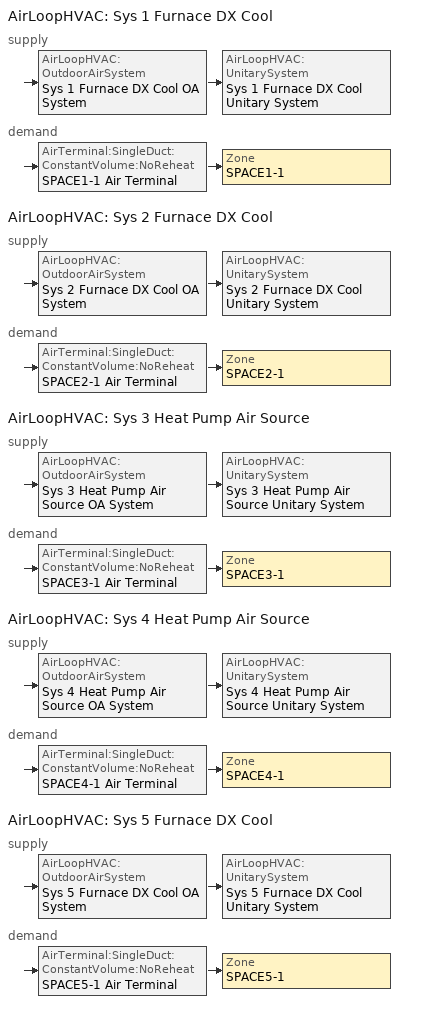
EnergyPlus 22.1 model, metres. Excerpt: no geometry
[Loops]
AirLoopHVAC 'Sys 1 Furnace DX Cool'
 supply: AirLoopHVAC:OutdoorAirSystem 'Sys 1 Furnace DX Cool OA System' > AirLoopHVAC:UnitarySystem 'Sys 1 Furnace DX Cool Unitary System'
 demand: AirTerminal:SingleDuct:ConstantVolume:NoReheat 'SPACE1-1 Air Terminal' > Zone 'SPACE1-1'
AirLoopHVAC 'Sys 2 Furnace DX Cool'
 supply: AirLoopHVAC:OutdoorAirSystem 'Sys 2 Furnace DX Cool OA System' > AirLoopHVAC:UnitarySystem 'Sys 2 Furnace DX Cool Unitary System'
 demand: AirTerminal:SingleDuct:ConstantVolume:NoReheat 'SPACE2-1 Air Terminal' > Zone 'SPACE2-1'
AirLoopHVAC 'Sys 3 Heat Pump Air Source'
 supply: AirLoopHVAC:OutdoorAirSystem 'Sys 3 Heat Pump Air Source OA System' > AirLoopHVAC:UnitarySystem 'Sys 3 Heat Pump Air Source Unitary System'
 demand: AirTerminal:SingleDuct:ConstantVolume:NoReheat 'SPACE3-1 Air Terminal' > Zone 'SPACE3-1'
AirLoopHVAC 'Sys 4 Heat Pump Air Source'
 supply: AirLoopHVAC:OutdoorAirSystem 'Sys 4 Heat Pump Air Source OA System' > AirLoopHVAC:UnitarySystem 'Sys 4 Heat Pump Air Source Unitary System'
 demand: AirTerminal:SingleDuct:ConstantVolume:NoReheat 'SPACE4-1 Air Terminal' > Zone 'SPACE4-1'
AirLoopHVAC 'Sys 5 Furnace DX Cool'
 supply: AirLoopHVAC:OutdoorAirSystem 'Sys 5 Furnace DX Cool OA System' > AirLoopHVAC:UnitarySystem 'Sys 5 Furnace DX Cool Unitary System'
 demand: AirTerminal:SingleDuct:ConstantVolume:NoReheat 'SPACE5-1 Air Terminal' > Zone 'SPACE5-1'
[ThermostatSetpoint:DualSetpoint]
All Zones Dual SP Control: Heating Setpoint Temperature Schedule=Htg-SetP-Sch; Cooling Setpoint Temperature Schedule=Clg-SetP-Sch
[ZoneControl:Thermostat] Control Type Schedule=HVACTemplate-Always 4; Control 1=All Zones Dual SP Control
Name | Zone or ZoneList
SPACE1-1 Thermostat | SPACE1-1
SPACE2-1 Thermostat | SPACE2-1
SPACE3-1 Thermostat | SPACE3-1
SPACE4-1 Thermostat | SPACE4-1
SPACE5-1 Thermostat | SPACE5-1
[DesignSpecification:OutdoorAir] Outdoor Air Method=flow/person; Outdoor Air Flow per Person {m3/s-person}=0.00944; Outdoor Air Flow per Zone Floor Area {m3/s-m2}=0; Outdoor Air Flow per Zone {m3/s}=0
SZ DSOA SPACE1-1; SZ DSOA SPACE2-1; SZ DSOA SPACE3-1; SZ DSOA SPACE4-1; SZ DSOA SPACE5-1
[Sizing:Zone] Zone Cooling Design Supply Air Temperature Input Method=SupplyAirTemperature; Zone Cooling Design Supply Air Temperature {C}=12.8; Zone Cooling Design Supply Air Temperature Difference {deltaC}=11.11; Zone Heating Design Supply Air Temperature Input Method=SupplyAirTemperature; Zone Heating Design Supply Air Temperature {C}=50; Zone Cooling Design Supply Air Humidity Ratio {kgWater/kgDryAir}=0.008; Zone Heating Design Supply Air Humidity Ratio {kgWater/kgDryAir}=0.008; Cooling Design Air Flow Method=DesignDay; Cooling Design Air Flow Rate {m3/s}=0; Cooling Minimum Air Flow Fraction=0; Heating Design Air Flow Method=DesignDay; Heating Design Air Flow Rate {m3/s}=0; Heating Maximum Air Flow Fraction=0; Account for Dedicated Outdoor Air System=No; Dedicated Outdoor Air System Control Strategy=NeutralSupplyAir; Dedicated Outdoor Air Low Setpoint Temperature for Design {C}=autosize; Dedicated Outdoor Air High Setpoint Temperature for Design {C}=autosize
Name | Design Specification Outdoor Air Object | Design Specification Zone Air Distribution Object
SPACE1-1 | SZ DSOA SPACE1-1 | SZ DSZAD SPACE1-1
SPACE2-1 | SZ DSOA SPACE2-1 | SZ DSZAD SPACE2-1
SPACE3-1 | SZ DSOA SPACE3-1 | SZ DSZAD SPACE3-1
SPACE4-1 | SZ DSOA SPACE4-1 | SZ DSZAD SPACE4-1
SPACE5-1 | SZ DSOA SPACE5-1 | SZ DSZAD SPACE5-1
[DesignSpecification:ZoneAirDistribution] Zone Air Distribution Effectiveness in Cooling Mode=1; Zone Air Distribution Effectiveness in Heating Mode=1
SZ DSZAD SPACE1-1; SZ DSZAD SPACE2-1; SZ DSZAD SPACE3-1; SZ DSZAD SPACE4-1; SZ DSZAD SPACE5-1
[Zone equipment]
SPACE1-1: SPACE1-1 Air Terminal
SPACE2-1: SPACE2-1 Air Terminal
SPACE3-1: SPACE3-1 Air Terminal
SPACE4-1: SPACE4-1 Air Terminal
SPACE5-1: SPACE5-1 Air Terminal
[AirTerminal:SingleDuct:ConstantVolume:NoReheat] Maximum Air Flow Rate {m3/s}=autosize
SPACE1-1 Air Terminal; SPACE2-1 Air Terminal; SPACE3-1 Air Terminal; SPACE4-1 Air Terminal; SPACE5-1 Air Terminal
[Sizing:System] Type of Load to Size On=Sensible; Design Outdoor Air Flow Rate {m3/s}=autosize; Central Heating Maximum System Air Flow Ratio=1; Preheat Design Temperature {C}=7; Preheat Design Humidity Ratio {kgWater/kgDryAir}=0.008; Precool Design Temperature {C}=11; Precool Design Humidity Ratio {kgWater/kgDryAir}=0.008; Central Cooling Design Supply Air Temperature {C}=12.8; Central Heating Design Supply Air Temperature {C}=50; Type of Zone Sum to Use=NonCoincident; 100% Outdoor Air in Cooling=No; 100% Outdoor Air in Heating=No; Central Cooling Design Supply Air Humidity Ratio {kgWater/kgDryAir}=0.008; Central Heating Design Supply Air Humidity Ratio {kgWater/kgDryAir}=0.008; Cooling Supply Air Flow Rate Method=DesignDay; Cooling Supply Air Flow Rate {m3/s}=0; Heating Supply Air Flow Rate Method=DesignDay; Heating Supply Air Flow Rate {m3/s}=0; System Outdoor Air Method=ZoneSum; Zone Maximum Outdoor Air Fraction=1; Cooling Design Capacity Method=CoolingDesignCapacity; Cooling Design Capacity {W}=autosize; Heating Design Capacity Method=HeatingDesignCapacity; Heating Design Capacity {W}=autosize; Central Cooling Capacity Control Method=OnOff
Sys 1 Furnace DX Cool; Sys 2 Furnace DX Cool; Sys 3 Heat Pump Air Source; Sys 4 Heat Pump Air Source; Sys 5 Furnace DX Cool
[AirLoopHVAC] Design Supply Air Flow Rate {m3/s}=autosize
Sys 1 Furnace DX Cool; Sys 2 Furnace DX Cool; Sys 3 Heat Pump Air Source; Sys 4 Heat Pump Air Source; Sys 5 Furnace DX Cool
[AirLoopHVAC:UnitarySystem] Control Type=Load; Dehumidification Control Type=None; Supply Air Fan Operating Mode Schedule=FanAvailSched; DX Heating Coil Sizing Ratio=1; Cooling Supply Air Flow Rate Method=SupplyAirFlowRate; Cooling Supply Air Flow Rate {m3/s}=autosize; Heating Supply Air Flow Rate Method=SupplyAirFlowRate; Heating Supply Air Flow Rate {m3/s}=autosize; No Load Supply Air Flow Rate Method=SupplyAirFlowRate; No Load Supply Air Flow Rate {m3/s}=autosize; Maximum Supply Air Temperature {C}=Autosize; Maximum Outdoor Dry-Bulb Temperature for Supplemental Heater Operation {C}=21
Name | Controlling Zone or Thermostat Location | Supply Fan | Fan Placement | Heating Coil | Cooling Coil | Supplemental Heating Coil
Sys 1 Furnace DX Cool Unitary System | SPACE1-1 | Sys 1 Furnace DX Cool Supply Fan | BlowThrough | Sys 1 Furnace DX Cool Heating Coil | Sys 1 Furnace DX Cool Cooling Coil
Sys 2 Furnace DX Cool Unitary System | SPACE2-1 | Sys 2 Furnace DX Cool Supply Fan | DrawThrough | Sys 2 Furnace DX Cool Heating Coil | Sys 2 Furnace DX Cool Cooling Coil
Sys 3 Heat Pump Air Source Unitary System | SPACE3-1 | Sys 3 Heat Pump Air Source Supply Fan | BlowThrough | Sys 3 Heat Pump Air Source Heating Coil | Sys 3 Heat Pump Air Source Cooling Coil | Sys 3 Heat Pump Air Source Supp Heat or Reheat Coil
Sys 4 Heat Pump Air Source Unitary System | SPACE4-1 | Sys 4 Heat Pump Air Source Supply Fan | BlowThrough | Sys 4 Heat Pump Air Source Heating Coil | Sys 4 Heat Pump Air Source Cooling Coil | Sys 4 Heat Pump Air Source Supp Heat or Reheat Coil
Sys 5 Furnace DX Cool Unitary System | SPACE5-1 | Sys 5 Furnace DX Cool Supply Fan | BlowThrough | Sys 5 Furnace DX Cool Heating Coil | Sys 5 Furnace DX Cool Cooling Coil
[Coil:Cooling:DX:TwoSpeed] High Speed Gross Rated Total Cooling Capacity {W}=autosize; High Speed Rated Sensible Heat Ratio=autosize; High Speed Gross Rated Cooling COP {W/W}=3; High Speed Rated Air Flow Rate {m3/s}=autosize; Low Speed Gross Rated Total Cooling Capacity {W}=Autosize; Low Speed Gross Rated Sensible Heat Ratio=autosize; Low Speed Gross Rated Cooling COP {W/W}=4.5; Low Speed Rated Air Flow Rate {m3/s}=Autosize
Name | Total Cooling Capacity Function of Temperature Curve | Total Cooling Capacity Function of Flow Fraction Curve | Energy Input Ratio Function of Temperature Curve | Energy Input Ratio Function of Flow Fraction Curve | Part Load Fraction Correlation Curve | Low Speed Total Cooling Capacity Function of Temperature Curve | Low Speed Energy Input Ratio Function of Temperature Curve
Sys 1 Furnace DX Cool Cooling Coil | Sys 1 Furnace DX Cool DX Coil Cap-FT | Sys 1 Furnace DX Cool DX Coil Cap-FF | Sys 1 Furnace DX Cool DX Coil EIR-FT | Sys 1 Furnace DX Cool DX Coil EIR-FF | Sys 1 Furnace DX Cool DX Coil PLF | Sys 1 Furnace DX Cool DX Coil Low Cap-FT | Sys 1 Furnace DX Cool DX Coil Low EIR-FT
Sys 2 Furnace DX Cool Cooling Coil | Sys 2 Furnace DX Cool DX Coil Cap-FT | Sys 2 Furnace DX Cool DX Coil Cap-FF | Sys 2 Furnace DX Cool DX Coil EIR-FT | Sys 2 Furnace DX Cool DX Coil EIR-FF | Sys 2 Furnace DX Cool DX Coil PLF | Sys 2 Furnace DX Cool DX Coil Low Cap-FT | Sys 2 Furnace DX Cool DX Coil Low EIR-FT
Sys 3 Heat Pump Air Source Cooling Coil | Sys 3 Heat Pump Air Source DX Coil Cap-FT | Sys 3 Heat Pump Air Source DX Coil Cap-FF | Sys 3 Heat Pump Air Source DX Coil EIR-FT | Sys 3 Heat Pump Air Source DX Coil EIR-FF | Sys 3 Heat Pump Air Source DX Coil PLF | Sys 3 Heat Pump Air Source DX Coil Low Cap-FT | Sys 3 Heat Pump Air Source DX Coil Low EIR-FT
Sys 4 Heat Pump Air Source Cooling Coil | Sys 4 Heat Pump Air Source DX Coil Cap-FT | Sys 4 Heat Pump Air Source DX Coil Cap-FF | Sys 4 Heat Pump Air Source DX Coil EIR-FT | Sys 4 Heat Pump Air Source DX Coil EIR-FF | Sys 4 Heat Pump Air Source DX Coil PLF | Sys 4 Heat Pump Air Source DX Coil Low Cap-FT | Sys 4 Heat Pump Air Source DX Coil Low EIR-FT
Sys 5 Furnace DX Cool Cooling Coil | Sys 5 Furnace DX Cool DX Coil Cap-FT | Sys 5 Furnace DX Cool DX Coil Cap-FF | Sys 5 Furnace DX Cool DX Coil EIR-FT | Sys 5 Furnace DX Cool DX Coil EIR-FF | Sys 5 Furnace DX Cool DX Coil PLF | Sys 5 Furnace DX Cool DX Coil Low Cap-FT | Sys 5 Furnace DX Cool DX Coil Low EIR-FT
[Coil:Heating:Fuel] Fuel Type=NaturalGas; Burner Efficiency=0.8; Nominal Capacity {W}=autosize; Parasitic Electric Load {W}=0; Parasitic Fuel Load {W}=0
Name | Part Load Fraction Correlation Curve
Sys 1 Furnace DX Cool Heating Coil | Sys 1 Furnace DX Cool Heating Coil PLF-FPLR
Sys 5 Furnace DX Cool Heating Coil | Sys 5 Furnace DX Cool Heating Coil PLF-FPLR
[Fan:VariableVolume] Availability Schedule=HVACTemplate-Always 1; Fan Total Efficiency=0.7; Pressure Rise {Pa}=600; Maximum Flow Rate {m3/s}=autosize; Fan Power Minimum Flow Rate Input Method=Fraction; Fan Power Minimum Flow Fraction=0; Motor Efficiency=0.9; Motor In Airstream Fraction=1; Fan Power Coefficient 1=0.00153024; Fan Power Coefficient 2=0.00520806; Fan Power Coefficient 3=1.10862; Fan Power Coefficient 4=-0.116356; Fan Power Coefficient 5=0
Sys 1 Furnace DX Cool Supply Fan; Sys 2 Furnace DX Cool Supply Fan; Sys 3 Heat Pump Air Source Supply Fan; Sys 4 Heat Pump Air Source Supply Fan; Sys 5 Furnace DX Cool Supply Fan
[SetpointManager:SingleZone:Cooling] Control Variable=Temperature; Minimum Supply Air Temperature {C}=13; Maximum Supply Air Temperature {C}=45
Name | Control Zone | Setpoint Node or NodeList
Sys 1 Furnace DX Cool Economizer Supply Air Temp Manager | SPACE1-1 | Sys 1 Furnace DX Cool Heating Coil Outlet
Sys 2 Furnace DX Cool Economizer Supply Air Temp Manager | SPACE2-1 | Sys 2 Furnace DX Cool Supply Fan Outlet
Sys 3 Heat Pump Air Source Economizer Supply Air Temp Manager | SPACE3-1 | Sys 3 Heat Pump Air Source Supp Heat or Reheat Coil Outl
Sys 4 Heat Pump Air Source Economizer Supply Air Temp Manager | SPACE4-1 | Sys 4 Heat Pump Air Source Supp Heat or Reheat Coil Outl
Sys 5 Furnace DX Cool Economizer Supply Air Temp Manager | SPACE5-1 | Sys 5 Furnace DX Cool Heating Coil Outlet
[SetpointManager:MixedAir] Control Variable=Temperature
Name | Setpoint Node or NodeList
Sys 1 Furnace DX Cool Cooling Coil Air Temp Manager | Sys 1 Furnace DX Cool Mixed Air Outlet
Sys 2 Furnace DX Cool Cooling Coil Air Temp Manager | Sys 2 Furnace DX Cool Mixed Air Outlet
Sys 3 Heat Pump Air Source Cooling Coil Air Temp Manager | Sys 3 Heat Pump Air Source Mixed Air Outlet
Sys 4 Heat Pump Air Source Cooling Coil Air Temp Manager | Sys 4 Heat Pump Air Source Mixed Air Outlet
Sys 5 Furnace DX Cool Cooling Coil Air Temp Manager | Sys 5 Furnace DX Cool Mixed Air Outlet
[Controller:OutdoorAir] Minimum Outdoor Air Flow Rate {m3/s}=autosize; Maximum Outdoor Air Flow Rate {m3/s}=autosize; Economizer Control Type=DifferentialDryBulb; Economizer Control Action Type=ModulateFlow; Economizer Maximum Limit Dry-Bulb Temperature {C}=20; Minimum Limit Type=FixedMinimum; Minimum Outdoor Air Schedule=Min OA Sched
Name | Lockout Type
Sys 1 Furnace DX Cool OA Controller; Sys 2 Furnace DX Cool OA Controller; Sys 3 Heat Pump Air Source OA Controller; Sys 4 Heat Pump Air Source OA Controller | LockoutWithCompressor
Sys 5 Furnace DX Cool OA Controller | NoLockout
[Coil:Heating:Electric] Efficiency=1; Nominal Capacity {W}=autosize
Sys 2 Furnace DX Cool Heating Coil; Sys 3 Heat Pump Air Source Supp Heat or Reheat Coil; Sys 4 Heat Pump Air Source Supp Heat or Reheat Coil
[Coil:Heating:DX:SingleSpeed] Gross Rated Heating Capacity {W}=autosize; Gross Rated Heating COP {W/W}=2.75; Rated Air Flow Rate {m3/s}=autosize; Minimum Outdoor Dry-Bulb Temperature for Compressor Operation {C}=-8; Maximum Outdoor Dry-Bulb Temperature for Defrost Operation {C}=5; Crankcase Heater Capacity {W}=0; Maximum Outdoor Dry-Bulb Temperature for Crankcase Heater Operation {C}=0; Defrost Strategy=ReverseCycle; Defrost Control=Timed; Defrost Time Period Fraction=0.058333; Resistive Defrost Heater Capacity {W}=autosize
Name | Heating Capacity Function of Temperature Curve | Heating Capacity Function of Flow Fraction Curve | Energy Input Ratio Function of Temperature Curve | Energy Input Ratio Function of Flow Fraction Curve | Part Load Fraction Correlation Curve | Defrost Energy Input Ratio Function of Temperature Curve
Sys 3 Heat Pump Air Source Heating Coil | Sys 3 Heat Pump Air Source HP Heating Coil Cap-FT | Sys 3 Heat Pump Air Source HP Heating Coil Cap-FF | Sys 3 Heat Pump Air Source HP Heating Coil EIR-FT | Sys 3 Heat Pump Air Source HP Heating Coil EIR-FF | Sys 3 Heat Pump Air Source HP Heating Coil PLF | Sys 3 Heat Pump Air Source HP Heating Coil DefrEIR-FT
Sys 4 Heat Pump Air Source Heating Coil | Sys 4 Heat Pump Air Source HP Heating Coil Cap-FT | Sys 4 Heat Pump Air Source HP Heating Coil Cap-FF | Sys 4 Heat Pump Air Source HP Heating Coil EIR-FT | Sys 4 Heat Pump Air Source HP Heating Coil EIR-FF | Sys 4 Heat Pump Air Source HP Heating Coil PLF | Sys 4 Heat Pump Air Source HP Heating Coil DefrEIR-FT
[Schedule:Compact]
Htg-SetP-Sch: Through: 12/31, For: WeekDays CustomDay1 CustomDay2, Until: 6:00, 13, Until: 7:00, 18, Until: 21:00, 23, Until: 24:00, 13, For: WeekEnds Holiday, Until: 24:00, 13, For: SummerDesignDay, Until: 24:00, 13, For: WinterDesignDay, Until: 24:00, 23
Clg-SetP-Sch: Through: 12/31, For: WeekDays CustomDay1 CustomDay2, Until: 7:00, 32, Until: 21:00, 24, Until: 24:00, 32, For: WeekEnds Holiday, Until: 24:00, 32, For: SummerDesignDay, Until: 24:00, 24, For: WinterDesignDay, Until: 24:00, 32
FanAvailSched: Through: 12/31, For: WeekDays CustomDay1 CustomDay2, Until: 7:00, 0, Until: 21:00, 1, Until: 24:00, 0, For: Weekends Holiday, Until: 24:00, 0, For: SummerDesignDay, Until: 24:00, 1, For: WinterDesignDay, Until: 24:00, 1
Min OA Sched: Through: 12/31, For: WeekDays CustomDay1 CustomDay2, Until: 8:00, 0, Until: 21:00, 1, Until: 24:00, 0, For: Weekends Holiday, Until: 24:00, 0, For: SummerDesignDay, Until: 24:00, 1, For: WinterDesignDay, Until: 24:00, 1
HVACTemplate-Always 4: Through: 12/31, For: AllDays, Until: 24:00, 4
HVACTemplate-Always 1: Through: 12/31, For: AllDays, Until: 24:00, 1
[Curve:Biquadratic] Minimum Value of x=0; Maximum Value of x=50; Minimum Value of y=0; Maximum Value of y=50
Name | Coefficient1 Constant | Coefficient2 x | Coefficient3 x**2 | Coefficient4 y | Coefficient5 y**2 | Coefficient6 x*y | Minimum Curve Output | Maximum Curve Output | Input Unit Type for X | Input Unit Type for Y | Output Unit Type
Sys 1 Furnace DX Cool DX Coil Cap-FT; Sys 1 Furnace DX Cool DX Coil Low Cap-FT; Sys 2 Furnace DX Cool DX Coil Cap-FT; Sys 2 Furnace DX Cool DX Coil Low Cap-FT; Sys 3 Heat Pump Air Source DX Coil Cap-FT; Sys 3 Heat Pump Air Source DX Coil Low Cap-FT; Sys 4 Heat Pump Air Source DX Coil Cap-FT; Sys 4 Heat Pump Air Source DX Coil Low Cap-FT; Sys 5 Furnace DX Cool DX Coil Cap-FT; Sys 5 Furnace DX Cool DX Coil Low Cap-FT | 0.476428 | 0.0401147 | 0.000226411 | -0.000827136 | -7.3224e-06 | -0.000446278 | 0 | 5 | Temperature | Temperature | Dimensionless
Sys 1 Furnace DX Cool DX Coil EIR-FT; Sys 2 Furnace DX Cool DX Coil EIR-FT; Sys 3 Heat Pump Air Source DX Coil EIR-FT; Sys 4 Heat Pump Air Source DX Coil EIR-FT; Sys 5 Furnace DX Cool DX Coil EIR-FT | 0.632475 | -0.0121321 | 0.000507773 | 0.0155377 | 0.00027284 | -0.000679201 | 0 | 5 | Temperature | Temperature | Dimensionless
Sys 1 Furnace DX Cool DX Coil Low EIR-FT; Sys 2 Furnace DX Cool DX Coil Low EIR-FT; Sys 3 Heat Pump Air Source DX Coil Low EIR-FT; Sys 4 Heat Pump Air Source DX Coil Low EIR-FT; Sys 5 Furnace DX Cool DX Coil Low EIR-FT | 0.774645 | -0.0343731 | 0.000783173 | 0.0146596 | 0.000488851 | -0.000752036 | 0 | 5 | Temperature | Temperature | Dimensionless
Sys 3 Heat Pump Air Source HP Heating Coil DefrEIR-FT; Sys 4 Heat Pump Air Source HP Heating Coil DefrEIR-FT | 1 | 0 | 0 | 0 | 0 | 0
[Curve:Cubic]
Name | Coefficient1 Constant | Coefficient2 x | Coefficient3 x**2 | Coefficient4 x**3 | Minimum Value of x | Maximum Value of x
Sys 1 Furnace DX Cool DX Coil Cap-FF; Sys 2 Furnace DX Cool DX Coil Cap-FF; Sys 3 Heat Pump Air Source DX Coil Cap-FF; Sys 4 Heat Pump Air Source DX Coil Cap-FF; Sys 5 Furnace DX Cool DX Coil Cap-FF | 0.472786 | 1.24334 | -1.03871 | 0.322578 | 0.5 | 1.5
Sys 1 Furnace DX Cool DX Coil EIR-FF; Sys 2 Furnace DX Cool DX Coil EIR-FF; Sys 3 Heat Pump Air Source DX Coil EIR-FF; Sys 4 Heat Pump Air Source DX Coil EIR-FF; Sys 5 Furnace DX Cool DX Coil EIR-FF | 1.00795 | 0.345441 | -0.692289 | 0.338899 | 0.5 | 1.5
Sys 1 Furnace DX Cool Heating Coil PLF-FPLR; Sys 5 Furnace DX Cool Heating Coil PLF-FPLR | 0.8 | 0.2 | 0 | 0 | 0 | 1
Sys 3 Heat Pump Air Source HP Heating Coil Cap-FT; Sys 4 Heat Pump Air Source HP Heating Coil Cap-FT | 0.758746 | 0.027626 | 0.000148716 | 3.4992e-06 | -20 | 20
Sys 3 Heat Pump Air Source HP Heating Coil Cap-FF; Sys 4 Heat Pump Air Source HP Heating Coil Cap-FF | 0.84 | 0.16 | 0 | 0 | 0.5 | 1.5
Sys 3 Heat Pump Air Source HP Heating Coil EIR-FT; Sys 4 Heat Pump Air Source HP Heating Coil EIR-FT | 1.19248 | -0.0300438 | 0.00103745 | -2.3328e-05 | -20 | 20
[Curve:Quadratic] Minimum Value of x=0; Maximum Value of x=1
Name | Coefficient1 Constant | Coefficient2 x | Coefficient3 x**2
Sys 1 Furnace DX Cool DX Coil PLF; Sys 2 Furnace DX Cool DX Coil PLF; Sys 3 Heat Pump Air Source DX Coil PLF; Sys 4 Heat Pump Air Source DX Coil PLF; Sys 5 Furnace DX Cool DX Coil PLF | 0.85 | 0.15 | 0
Sys 3 Heat Pump Air Source HP Heating Coil EIR-FF; Sys 4 Heat Pump Air Source HP Heating Coil EIR-FF | 1.3824 | -0.4336 | 0.0512
Sys 3 Heat Pump Air Source HP Heating Coil PLF; Sys 4 Heat Pump Air Source HP Heating Coil PLF | 0.75 | 0.25 | 0
